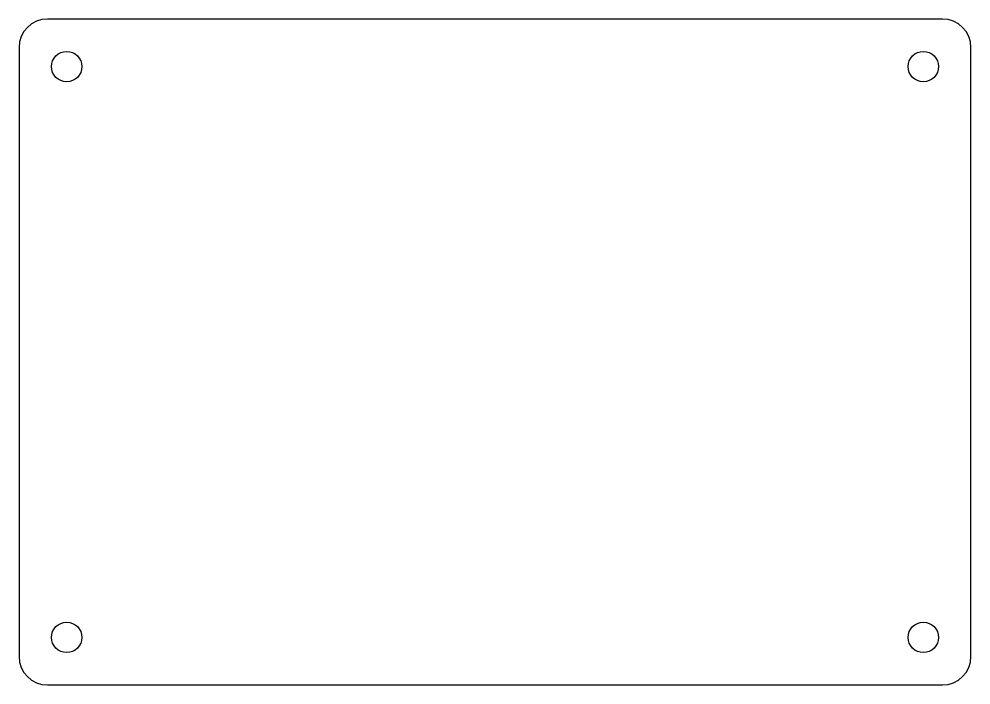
# Model space of a CAD drawing. Header units: millimetres. Extents: x 0 to 100, y 0 to 70.
import ezdxf

# ---------------------------------------------------------------- set-up
doc = ezdxf.new("R2010")
doc.units = ezdxf.units.MM
doc.layers.add('MOUNTING_HOLES', color=1, linetype='CONTINUOUS')
doc.layers.add('PCB_OUTLINE', color=7, linetype='CONTINUOUS')

msp = doc.modelspace()

# ---------------------------------------------------------------- linework, layer by layer
at = {"layer": 'MOUNTING_HOLES'}
for centre in [(5, 65), (95, 65), (5, 5), (95, 5)]:
    msp.add_circle(centre, 1.6, dxfattribs=at)
at = {"layer": 'PCB_OUTLINE'}
msp.add_lwpolyline([(3, 0), (97, 0, 0.41421), (100, 3), (100, 67, 0.41421), (97, 70), (3, 70, 0.41421), (0, 67), (0, 3, 0.41421)], format="xyb", close=True, dxfattribs=at)

doc.saveas('drawing.dxf')
